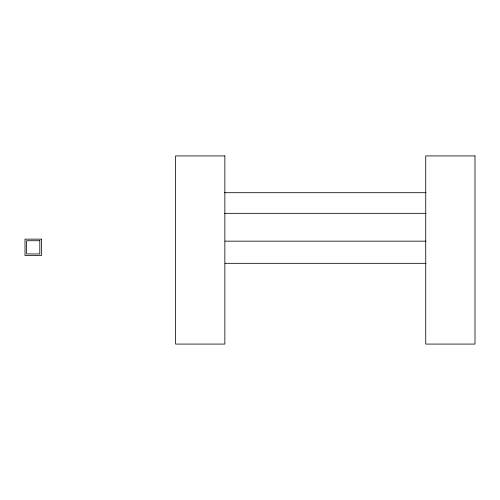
<?xml version="1.0" encoding="UTF-8"?>
<svg xmlns="http://www.w3.org/2000/svg" width="500" height="500" viewBox="0 0 500 500"><rect width="100%" height="100%" fill="white"/><g stroke="black" fill="none" stroke-linecap="round" stroke-linejoin="round"><path stroke-width="0.75" d="M224.638 192.7L425.969 192.7M224.638 213.331L425.969 213.331M225.1 241.156L425.956 241.156M225.1 263.325L425.956 263.325M224.856 155.925L175.588 155.925L175.588 344.075L224.856 344.075L224.856 155.925M475 155.925L425.731 155.925L425.731 344.075L475 344.075L475 155.925M41.4 239.144L25 239.144L25 255.544L41.4 255.544L41.4 239.144M39.812 240.731L26.587 240.731L26.587 253.956L39.812 253.956L39.812 240.731"/></g></svg>
